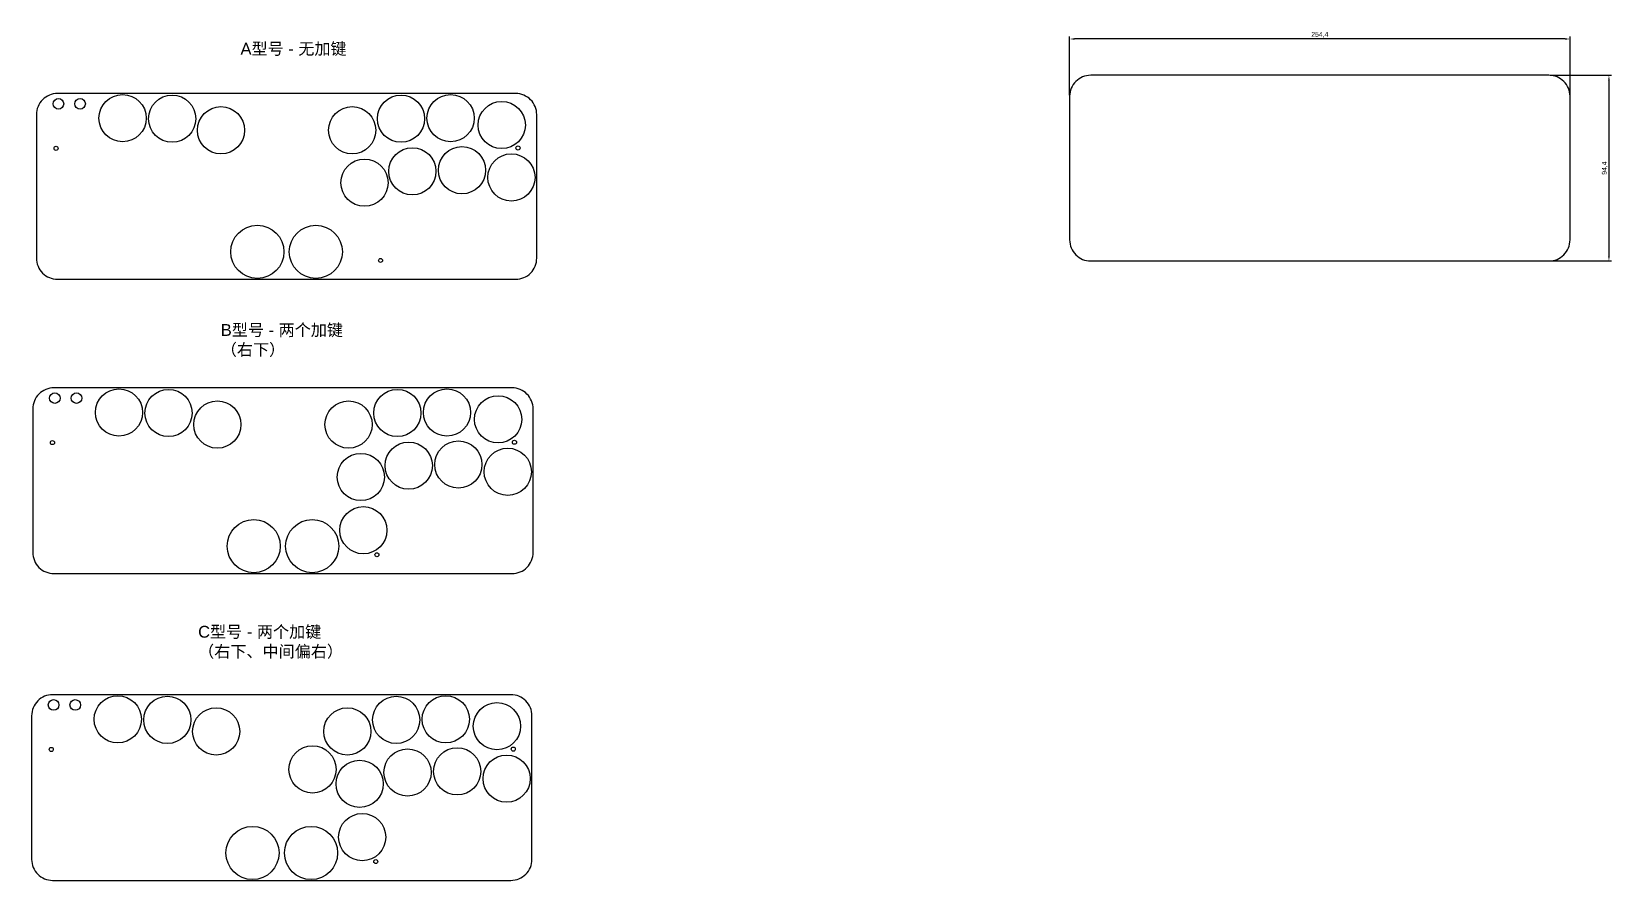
# Model space of a CAD drawing. Header units: millimetres. Extents: x 1012 to 1815, y 1632 to 2064.
import ezdxf

# ---------------------------------------------------------------- set-up
doc = ezdxf.new("R2010")
doc.units = ezdxf.units.MM
doc.layers.add('01 外壳', color=7, linetype='Continuous')
doc.layers.add('挖孔', color=7, linetype='Continuous')
doc.styles.get("Standard").update_dxf_attribs({"font": 'Arial.ttf'})
doc.dimstyles.new('ISO-25', dxfattribs={"dimtxt": 2.5, "dimasz": 2.5, "dimexe": 1.25, "dimexo": 0.625, "dimtad": 1, "dimtxsty": 'Standard', "dimcen": 2.5, "dimadec": 0, "dimazin": 0, "dimtfac": 1, "dimtmove": 0, "dimatfit": 3, "dimfxl": 1, "dimarcsym": 0})

# ---------------------------------------------------------------- blocks, each defined once
blk = doc.blocks.new('*D10')
at = {"color": 0, "lineweight": -2, "transparency": 16777216}
for p, q in [((1783.86, 2041.75), (1814.98, 2041.75)), ((1813.73, 2039.25), (1813.73, 1949.85)), ((1783.86, 1947.35), (1814.98, 1947.35))]:
    blk.add_line(p, q, dxfattribs=at)
at = {"color": 0, "transparency": 16777216}
for points in [[(1813.31, 2039.25), (1814.14, 2039.25), (1813.73, 2041.75)], [(1813.31, 1949.85), (1814.14, 1949.85), (1813.73, 1947.35)]]:
    blk.add_solid(points, dxfattribs=at)
at = {"layer": 'Defpoints', "color": 0, "transparency": 16777216}
for p in [(1783.23, 2041.75), (1783.23, 1947.35), (1813.73, 1947.35)]:
    blk.add_point(p, dxfattribs=at)
at = {"color": 0, "transparency": 16777216, "insert": (1811.6, 1994.55), "char_height": 2.5, "attachment_point": 5, "rotation": 90}
blk.add_mtext('94,4', dxfattribs=at)
blk = doc.blocks.new('*D11')
at = {"color": 0, "lineweight": -2, "transparency": 16777216}
for p, q in [((1539.53, 2031.67), (1539.53, 2061.44)), ((1791.43, 2060.19), (1542.03, 2060.19)), ((1793.93, 2031.67), (1793.93, 2061.44))]:
    blk.add_line(p, q, dxfattribs=at)
at = {"color": 0, "transparency": 16777216}
for points in [[(1542.03, 2060.6), (1542.03, 2059.77), (1539.53, 2060.19)], [(1791.43, 2060.6), (1791.43, 2059.77), (1793.93, 2060.19)]]:
    blk.add_solid(points, dxfattribs=at)
at = {"layer": 'Defpoints', "color": 0, "transparency": 16777216}
for p in [(1539.53, 2060.19), (1539.53, 2031.05), (1793.93, 2031.05)]:
    blk.add_point(p, dxfattribs=at)
at = {"color": 0, "transparency": 16777216, "insert": (1666.73, 2062.31), "char_height": 2.5, "attachment_point": 5}
blk.add_mtext('254,4', dxfattribs=at)

msp = doc.modelspace()

# ---------------------------------------------------------------- linework, layer by layer
for points in [[(1539.531, 1958.05, 0.4142136), (1550.231, 1947.35), (1783.231, 1947.35, 0.4142136), (1793.931, 1958.05), (1793.931, 2031.05, 0.4142136), (1783.231, 2041.75), (1550.231, 2041.75, 0.4142136), (1539.531, 2031.05)], [(1014.2, 1948.749, 0.4142136), (1024.9, 1938.049), (1257.9, 1938.049, 0.4142136), (1268.6, 1948.749), (1268.6, 2021.749, 0.4142136), (1257.9, 2032.449), (1024.9, 2032.449, 0.4142136), (1014.2, 2021.749)], [(1012.355, 1799.118, 0.4142136), (1023.055, 1788.418), (1256.055, 1788.418, 0.4142136), (1266.755, 1799.118), (1266.755, 1872.118, 0.4142136), (1256.055, 1882.818), (1023.055, 1882.818, 0.4142136), (1012.355, 1872.118)], [(1011.754, 1643.106, 0.4142136), (1022.454, 1632.406), (1255.454, 1632.406, 0.4142136), (1266.154, 1643.106), (1266.154, 1716.106, 0.4142136), (1255.454, 1726.806), (1022.454, 1726.806, 0.4142136), (1011.754, 1716.106)]]:
    msp.add_lwpolyline(points, format="xyb", close=True)
at = {"transparency": 33554687}
for centre in [(1189.173, 1947.607), (1187.328, 1797.977), (1186.728, 1641.965)]:
    msp.add_circle(centre, 1, dxfattribs=at)
at = {"layer": '01 外壳', "transparency": 33554687}
for centre, radius in [((1025.4, 2027.249), 2.7), ((1036.4, 2027.249), 2.7), ((1058.017, 2019.941), 12), ((1083.223, 2019.661), 12), ((1108.046, 2013.791), 12), ((1174.754, 2013.791), 12), ((1199.576, 2019.661), 12), ((1224.782, 2019.941), 12), ((1250.788, 2016.448), 12), ((1024.201, 2004.629), 1.05), ((1205.353, 1992.919), 12), ((1230.581, 1993.475), 12), ((1255.709, 1989.797), 12), ((1181, 1987.133), 12), ((1126.527, 1951.987), 13.5), ((1156.272, 1951.987), 13.5), ((1023.555, 1877.618), 2.7), ((1034.555, 1877.618), 2.7), ((1056.172, 1870.31), 12), ((1081.378, 1870.031), 12), ((1197.731, 1870.031), 12), ((1222.937, 1870.31), 12), ((1106.201, 1864.16), 12), ((1172.909, 1864.16), 12), ((1248.943, 1866.817), 12), ((1022.356, 1854.998), 1.05), ((1228.736, 1843.844), 12), ((1179.155, 1837.503), 12), ((1203.508, 1843.288), 12), ((1253.864, 1840.166), 12), ((1124.682, 1802.356), 13.5), ((1154.427, 1802.356), 13.5), ((1180.445, 1810.429), 12), ((1022.954, 1721.606), 2.7), ((1033.954, 1721.606), 2.7), ((1055.572, 1714.298), 12), ((1080.778, 1714.019), 12), ((1105.6, 1708.149), 12), ((1172.308, 1708.149), 12), ((1197.131, 1714.019), 12), ((1222.337, 1714.298), 12), ((1248.343, 1710.805), 12), ((1021.756, 1698.987), 1.05), ((1154.586, 1688.837), 12), ((1202.908, 1687.277), 12), ((1228.135, 1687.832), 12), ((1253.263, 1684.155), 12), ((1178.555, 1681.491), 12), ((1179.845, 1654.417), 12), ((1124.082, 1646.345), 13.5), ((1153.827, 1646.345), 13.5)]:
    msp.add_circle(centre, radius, dxfattribs=at)
at = {"layer": '挖孔', "transparency": 33554687}
for centre in [(1259.089, 2004.797), (1257.244, 1855.167), (1256.644, 1699.155)]:
    msp.add_circle(centre, 1.05, dxfattribs=at)

# ---------------------------------------------------------------- texts
at = {"char_height": 6, "attachment_point": 1}
for s, insert in [('\\pxql;{\\fArial Unicode MS|b0|i0|c0|p0;A\\fArial Unicode MS|b0|i0|c134|p0;型号 - 无加键}', (1117.967, 2058.245)), ('\\pxql;{\\fArial Unicode MS|b0|i0|c134|p0;B型号 - 两个加键\\P（右下）}', (1107.94, 1915.253)), ('\\pxql;{\\fArial Unicode MS|b0|i0|c0|p0;C\\fArial Unicode MS|b0|i0|c134|p0;型号 - 两个加键\\P（右下、中间偏右）}', (1096.431, 1761.816))]:
    msp.add_mtext_dynamic_manual_height_columns(s, width=95.29189, gutter_width=12.5, heights=[48.146], dxfattribs=dict(at, insert=insert))

# ---------------------------------------------------------------- dimensions: what is measured, and where the dimension line sits
dim = msp.add_linear_dim(base=(1539.531, 2060.186), p1=(1793.931, 2031.05), p2=(1539.531, 2031.05), dimstyle='ISO-25')
dim.commit()
dim.dimension.update_dxf_attribs({"geometry": '*D11', "text_midpoint": (1666.731, 2062.313)})
dim = msp.add_linear_dim(base=(1813.728, 1947.35), p1=(1783.231, 2041.75), p2=(1783.231, 1947.35), angle=90, dimstyle='ISO-25')
dim.commit()
dim.dimension.update_dxf_attribs({"geometry": '*D10', "text_midpoint": (1811.601, 1994.55)})

doc.saveas('drawing.dxf')
